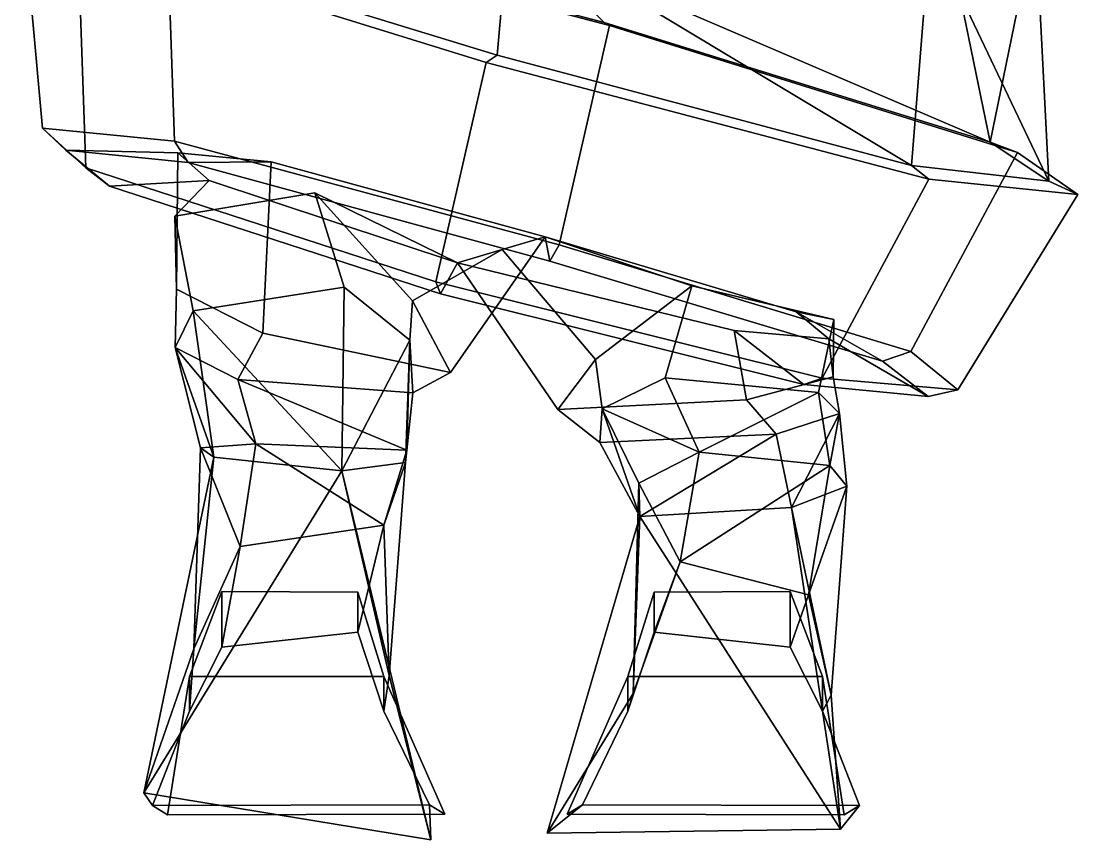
# Model space of a CAD drawing. Extents: x -126 to 174, y -159 to 361.
# Drawn here: x -119.4 to 136.7, y -159.1 to 39.5 of the extents above; entities that cross this region are included whole.
import ezdxf

# ---------------------------------------------------------------- set-up
doc = ezdxf.new("R2010")
doc.units = 0

msp = doc.modelspace()

# ---------------------------------------------------------------- linework, layer by layer
for points in [[(-84.178154, 66.635437, 92.889114), (-119.396149, 70.670868, 13.778049), (-114.178421, 13.493073, 9.338408), (-82.210762, 10.387238, 88.938087)], [(-114.178421, 13.493073, 9.338408), (-119.396149, 70.670868, 13.778049), (-105.691513, 60.177628, -80.193909), (-103.724129, 3.929428, -84.144928)], [(11.011448, -14.764008, 109.243729), (23.154224, 38.442734, 111.138847), (-84.178154, 66.635437, 92.889114), (-82.210762, 10.387238, 88.938087)], [(23.154224, 38.442734, 111.138847), (21.896595, 39.133835, 98.955231), (-79.08902, 65.78363, 83.706131), (-84.178154, 66.635437, 92.889114)], [(115.43335, 10.150589, 54.463985), (103.2911, 69.136536, 79.908432), (1.772482, 58.993088, 111.668129)], [(115.43335, 10.150589, 54.463985), (126.45504, 63.826111, -6.164611), (103.2911, 69.136536, 79.908432)], [(-79.08902, 65.78363, 83.706131), (21.896595, 39.133835, 98.955231), (1.772482, 58.993088, 111.668129)], [(-98.127388, 60.068756, -69.464691), (-1.17105, 63.159683, -106.605156), (-4.069558, 31.238052, -114.060112)], [(96.394981, 4.435699, -98.706833), (-4.069558, 31.238052, -114.060112), (-1.17105, 63.159683, -106.605156)], [(96.394981, 4.435699, -98.706833), (-1.17105, 63.159683, -106.605156), (100.916656, 61.104248, -74.14296)], [(129.624115, 0.662949, -23.577133), (100.916656, 61.104248, -74.14296), (126.45504, 63.826111, -6.164611)], [(115.43335, 10.150589, 54.463985), (129.624115, 0.662949, -23.577133), (126.45504, 63.826111, -6.164611)], [(-103.724129, 3.929428, -84.144928), (-105.691513, 60.177628, -80.193909), (-6.735532, 29.468826, -129.448959), (-18.892124, -23.740356, -131.341675)], [(-105.691513, 60.177628, -80.193909), (-98.127388, 60.068756, -69.464691), (-4.069558, 31.238052, -114.060112), (-6.735532, 29.468826, -129.448959)], [(115.43335, 10.150589, 54.463985), (1.772482, 58.993088, 111.668129), (21.896595, 39.133835, 98.955231)], [(129.624115, 0.662949, -23.577133), (96.394981, 4.435699, -98.706833), (100.916656, 61.104248, -74.14296)], [(11.011448, -14.764008, 109.243729), (96.250046, -40.652222, 62.110447), (122.077065, 7.64682, 61.883194), (23.154224, 38.442734, 111.138847)], [(23.154224, 38.442734, 111.138847), (122.077065, 7.64682, 61.883194), (115.43335, 10.150589, 54.463985), (21.896595, 39.133835, 98.955231)], [(100.563705, 1.189011, -111.199821), (-6.735532, 29.468826, -129.448959), (-4.069558, 31.238052, -114.060112), (96.394981, 4.435699, -98.706833)], [(74.736679, -47.110031, -110.972572), (-18.892124, -23.740356, -131.341675), (-6.735532, 29.468826, -129.448959), (100.563705, 1.189011, -111.199821)], [(-82.210762, 10.387238, 88.938087), (-114.178421, 13.493073, 9.338408), (-108.589142, 8.219849, 8.256971), (-78.933601, 5.167511, 79.706764)], [(-114.178421, 13.493073, 9.338408), (-103.724129, 3.929428, -84.144928), (-97.971977, -0.547363, -73.46405), (-108.589142, 8.219849, 8.256971)], [(11.011448, -14.764008, 109.243729), (-82.210762, 10.387238, 88.938087), (-78.933601, 5.167511, 79.706764), (8.697831, -18.699982, 96.895309)], [(-78.933601, 5.167511, 79.706764), (-108.589142, 8.219849, 8.256971), (-81.448395, 7.524368, 4.640829), (-58.822903, 5.366135, 61.537266)], [(-108.589142, 8.219849, 8.256971), (-97.971977, -0.547363, -73.46405), (-73.866676, 0.850342, -59.495541), (-81.448395, 7.524368, 4.640829)], [(136.697601, -2.571487, -24.719994), (129.624115, 0.662949, -23.577133), (115.43335, 10.150589, 54.463985), (122.077065, 7.64682, 61.883194)], [(-81.448395, 7.524368, 4.640829), (-73.866676, 0.850342, -59.495541), (-82.179993, -7.825912, -35.89922), (-81.721909, -25.55249, 1.535678)], [(-58.822903, 5.366135, 61.537266), (-81.448395, 7.524368, 4.640829), (-81.721909, -25.55249, 1.535678), (-60.811596, -36.179253, 33.39653)], [(8.697831, -18.699982, 96.895309), (-78.933601, 5.167511, 79.706764), (-58.822903, 5.366135, 61.537266), (7.619727, -12.789963, 76.172531)], [(7.619727, -12.789963, 76.172531), (-58.822903, 5.366135, 61.537266), (-60.811596, -36.179253, 33.39653), (-15.362845, -45.768349, 39.718353)], [(122.077065, 7.64682, 61.883194), (96.250046, -40.652222, 62.110447), (107.620239, -49.940933, -24.004122), (136.697601, -2.571487, -24.719994)], [(-103.724129, 3.929428, -84.144928), (-18.892124, -23.740356, -131.341675), (-17.765507, -26.643661, -116.012131), (-97.971977, -0.547363, -73.46405)], [(100.563705, 1.189011, -111.199821), (96.394981, 4.435699, -98.706833), (129.624115, 0.662949, -23.577133), (136.697601, -2.571487, -24.719994)], [(-97.971977, -0.547363, -73.46405), (-17.765507, -26.643661, -116.012131), (-13.628187, -19.168091, -94.774879), (-73.866676, 0.850342, -59.495541)], [(-73.866676, 0.850342, -59.495541), (-13.628187, -19.168091, -94.774879), (-48.237305, -2.147812, -66.890488), (-82.179993, -7.825912, -35.89922)], [(107.620239, -49.940933, -24.004122), (74.736679, -47.110031, -110.972572), (100.563705, 1.189011, -111.199821), (136.697601, -2.571487, -24.719994)], [(-77.687325, -30.740723, -24.069851), (-82.179993, -7.825912, -35.89922), (-48.237305, -2.147812, -66.890488), (-41.1152, -25.007629, -46.040382)], [(-25.205879, -37.885727, -26.740082), (-41.1152, -25.007629, -46.040382), (-48.237305, -2.147812, -66.890488), (-24.536541, -28.369576, -16.233635)], [(-13.628187, -19.168091, -94.774879), (-2.795543, -15.916382, -7.622199), (-24.536541, -28.369576, -16.233635), (-48.237305, -2.147812, -66.890488)], [(-82.078949, -39.670578, -5.960132), (-81.721909, -25.55249, 1.535678), (-82.179993, -7.825912, -35.89922), (-77.687325, -30.740723, -24.069851)], [(-2.795543, -15.916382, -7.622199), (7.619727, -12.789963, 76.172531), (-15.362845, -45.768349, 39.718353), (-24.536541, -28.369576, -16.233635)], [(19.767725, -42.596718, -5.597999), (43.177658, -24.67588, 50.710945), (7.619727, -12.789963, 76.172531), (-2.795543, -15.916382, -7.622199)], [(7.619727, -12.789963, 76.172531), (43.177658, -24.67588, 50.710945), (77.520882, -32.838295, 17.825695), (68.432564, -31.028694, 42.407215)], [(8.697831, -18.699982, 96.895309), (7.619727, -12.789963, 76.172531), (68.432564, -31.028694, 42.407215), (89.32473, -42.954063, 54.412842)], [(11.011448, -14.764008, 109.243729), (8.697831, -18.699982, 96.895309), (89.32473, -42.954063, 54.412842), (96.250046, -40.652222, 62.110447)], [(19.767725, -42.596718, -5.597999), (-2.795543, -15.916382, -7.622199), (-13.628187, -19.168091, -94.774879), (10.701366, -54.69281, -69.763542)], [(70.286354, -48.668938, -98.757973), (53.388786, -35.544479, -78.625587), (-13.628187, -19.168091, -94.774879), (-17.765507, -26.643661, -116.012131)], [(53.388786, -35.544479, -78.625587), (56.411293, -52.349297, -60.482719), (10.701366, -54.69281, -69.763542), (-13.628187, -19.168091, -94.774879)], [(-66.890572, -47.433243, 3.95797), (-60.811596, -36.179253, 33.39653), (-81.721909, -25.55249, 1.535678), (-82.078949, -39.670578, -5.960132)], [(-41.670685, -69.58004, -41.582851), (-77.687325, -30.740723, -24.069851), (-41.1152, -25.007629, -46.040382)], [(-41.670685, -69.58004, -41.582851), (-41.1152, -25.007629, -46.040382), (-25.205879, -37.885727, -26.740082)], [(74.736679, -47.110031, -110.972572), (70.286354, -48.668938, -98.757973), (-17.765507, -26.643661, -116.012131), (-18.892124, -23.740356, -131.341675)], [(36.644478, -47.055801, 18.542587), (43.177658, -24.67588, 50.710945), (19.767725, -42.596718, -5.597999), (21.405037, -54.56459, -4.052592)], [(36.644478, -47.055801, 18.542587), (73.830063, -50.543205, -3.663179), (77.520882, -32.838295, 17.825695), (43.177658, -24.67588, 50.710945)], [(-24.50482, -50.688416, -2.920657), (-25.205879, -37.885727, -26.740082), (-24.536541, -28.369576, -16.233635), (-15.362845, -45.768349, 39.718353)], [(-72.700897, -66.301231, -22.496553), (-82.078949, -39.670578, -5.960132), (-77.687325, -30.740723, -24.069851)], [(-72.700897, -66.301231, -22.496553), (-77.687325, -30.740723, -24.069851), (-41.670685, -69.58004, -41.582851)], [(68.432564, -31.028694, 42.407215), (77.520882, -32.838295, 17.825695), (77.42971, -46.788055, -22.60018), (76.34359, -37.603859, -19.079714)], [(89.32473, -42.954063, 54.412842), (68.432564, -31.028694, 42.407215), (76.34359, -37.603859, -19.079714), (100.456444, -51.566818, -23.168417)], [(73.830063, -50.543205, -3.663179), (78.95195, -55.648048, -23.120968), (77.42971, -46.788055, -22.60018), (77.520882, -32.838295, 17.825695)], [(76.34359, -37.603859, -19.079714), (77.42971, -46.788055, -22.60018), (56.411293, -52.349297, -60.482719), (53.388786, -35.544479, -78.625587)], [(100.456444, -51.566818, -23.168417), (76.34359, -37.603859, -19.079714), (53.388786, -35.544479, -78.625587), (70.286354, -48.668938, -98.757973)], [(-24.50482, -50.688416, -2.920657), (-15.362845, -45.768349, 39.718353), (-60.811596, -36.179253, 33.39653), (-66.890572, -47.433243, 3.95797)], [(-26.214363, -67.54969, -24.445637), (-41.670685, -69.58004, -41.582851), (-25.205879, -37.885727, -26.740082)], [(-25.948015, -64.568657, -2.724296), (-26.214363, -67.54969, -24.445637), (-25.205879, -37.885727, -26.740082)], [(-25.948015, -64.568657, -2.724296), (-25.205879, -37.885727, -26.740082), (-24.50482, -50.688416, -2.920657)], [(-62.481159, -63.043823, 2.761508), (-66.890572, -47.433243, 3.95797), (-82.078949, -39.670578, -5.960132)], [(-62.481159, -63.043823, 2.761508), (-82.078949, -39.670578, -5.960132), (-75.952286, -64.013412, -6.356457)], [(-75.952286, -64.013412, -6.356457), (-82.078949, -39.670578, -5.960132), (-72.700897, -66.301231, -22.496553)], [(96.250046, -40.652222, 62.110447), (89.32473, -42.954063, 54.412842), (100.456444, -51.566818, -23.168417), (107.620239, -49.940933, -24.004122)], [(21.405037, -54.56459, -4.052592), (19.767725, -42.596718, -5.597999), (10.701366, -54.69281, -69.763542), (20.866703, -62.686142, -32.710442)], [(-25.948015, -64.568657, -2.724296), (-24.50482, -50.688416, -2.920657), (-66.890572, -47.433243, 3.95797)], [(-25.948015, -64.568657, -2.724296), (-66.890572, -47.433243, 3.95797), (-62.481159, -63.043823, 2.761508)], [(44.89032, -65.066216, 33.164162), (36.644478, -47.055801, 18.542587), (21.405037, -54.56459, -4.052592)], [(44.89032, -65.066216, 33.164162), (73.830063, -50.543205, -3.663179), (36.644478, -47.055801, 18.542587)], [(78.95195, -55.648048, -23.120968), (63.574505, -60.702927, -36.97765), (56.411293, -52.349297, -60.482719), (77.42971, -46.788055, -22.60018)], [(107.620239, -49.940933, -24.004122), (100.456444, -51.566818, -23.168417), (70.286354, -48.668938, -98.757973), (74.736679, -47.110031, -110.972572)], [(44.89032, -65.066216, 33.164162), (76.609077, -68.286644, 13.611038), (73.830063, -50.543205, -3.663179)], [(76.609077, -68.286644, 13.611038), (78.95195, -55.648048, -23.120968), (73.830063, -50.543205, -3.663179)], [(63.574505, -60.702927, -36.97765), (20.866703, -62.686142, -32.710442), (10.701366, -54.69281, -69.763542), (56.411293, -52.349297, -60.482719)], [(30.529333, -80.680794, -13.570965), (21.405037, -54.56459, -4.052592), (20.866703, -62.686142, -32.710442)], [(44.89032, -65.066216, 33.164162), (21.405037, -54.56459, -4.052592), (30.333113, -72.601524, 12.790959)], [(30.333113, -72.601524, 12.790959), (21.405037, -54.56459, -4.052592), (30.529333, -80.680794, -13.570965)], [(67.274437, -78.436119, -16.766796), (63.574505, -60.702927, -36.97765), (78.95195, -55.648048, -23.120968)], [(80.733971, -73.319839, -3.956074), (67.274437, -78.436119, -16.766796), (78.95195, -55.648048, -23.120968)], [(76.609077, -68.286644, 13.611038), (80.733971, -73.319839, -3.956074), (78.95195, -55.648048, -23.120968)], [(30.529333, -80.680794, -13.570965), (20.866703, -62.686142, -32.710442), (63.574505, -60.702927, -36.97765)], [(67.274437, -78.436119, -16.766796), (30.529333, -80.680794, -13.570965), (63.574505, -60.702927, -36.97765)], [(-77.583237, -112.740028, -0.006124), (-66.325333, -87.894585, 3.557008), (-75.952286, -64.013412, -6.356457)], [(-77.583237, -112.740028, -0.006124), (-75.952286, -64.013412, -6.356457), (-72.700897, -66.301231, -22.496553)], [(-66.325333, -87.894585, 3.557008), (-62.481159, -63.043823, 2.761508), (-75.952286, -64.013412, -6.356457)], [(-66.325333, -87.894585, 3.557008), (-31.45895, -82.746506, 0.106514), (-62.481159, -63.043823, 2.761508)], [(-31.45895, -82.746506, 0.106514), (-25.948015, -64.568657, -2.724296), (-62.481159, -63.043823, 2.761508)], [(-89.639694, -147.695755, -9.418592), (-77.583237, -112.740028, -0.006124), (-72.700897, -66.301231, -22.496553)], [(-89.639694, -147.695755, -9.418592), (-72.700897, -66.301231, -22.496553), (-41.670685, -69.58004, -41.582851)], [(-31.45895, -82.746506, 0.106514), (-26.214363, -67.54969, -24.445637), (-25.948015, -64.568657, -2.724296)], [(40.28159, -91.632431, 20.947145), (44.89032, -65.066216, 33.164162), (30.333113, -72.601524, 12.790959)], [(40.28159, -91.632431, 20.947145), (76.609077, -68.286644, 13.611038), (44.89032, -65.066216, 33.164162)], [(-30.166325, -119.19455, -13.438329), (-41.670685, -69.58004, -41.582851), (-26.214363, -67.54969, -24.445637)], [(-30.166325, -119.19455, -13.438329), (-26.214363, -67.54969, -24.445637), (-31.45895, -82.746506, 0.106514)], [(71.422462, -99.639603, 3.770071), (76.609077, -68.286644, 13.611038), (40.28159, -91.632431, 20.947145)], [(71.422462, -99.639603, 3.770071), (80.733971, -73.319839, -3.956074), (76.609077, -68.286644, 13.611038)], [(-20.135626, -159.079575, -30.317705), (-89.639694, -147.695755, -9.418592), (-41.670685, -69.58004, -41.582851)], [(-20.135626, -159.079575, -30.317705), (-41.670685, -69.58004, -41.582851), (-30.166325, -119.19455, -13.438329)], [(28.913374, -123.603592, 0.553319), (40.28159, -91.632431, 20.947145), (30.333113, -72.601524, 12.790959)], [(28.913374, -123.603592, 0.553319), (30.333113, -72.601524, 12.790959), (30.529333, -80.680794, -13.570965)], [(76.879974, -123.967865, -11.993435), (67.274437, -78.436119, -16.766796), (80.733971, -73.319839, -3.956074)], [(76.879974, -123.967865, -11.993435), (80.733971, -73.319839, -3.956074), (71.422462, -99.639603, 3.770071)], [(79.154907, -156.490952, -35.725155), (30.529333, -80.680794, -13.570965), (67.274437, -78.436119, -16.766796)], [(79.154907, -156.490952, -35.725155), (67.274437, -78.436119, -16.766796), (76.879974, -123.967865, -11.993435)], [(8.061543, -157.474442, -18.84778), (28.913374, -123.603592, 0.553319), (30.529333, -80.680794, -13.570965)], [(8.061543, -157.474442, -18.84778), (30.529333, -80.680794, -13.570965), (79.154907, -156.490952, -35.725155)], [(-31.45895, -82.746506, 0.106514), (-66.325333, -87.894585, 3.557008), (-70.777412, -112.334427, 35.947453), (-37.787899, -108.736435, 35.947453)], [(-30.166325, -119.19455, -13.438329), (-31.45895, -82.746506, 0.106514), (-37.787899, -108.736435, 35.947453), (-31.473774, -127.827744, 43.725594)], [(-77.583237, -112.740028, -0.006124), (-78.613716, -127.827744, 43.725594), (-70.777412, -112.334427, 35.947453), (-66.325333, -87.894585, 3.557008)], [(28.913374, -123.603592, 0.553319), (27.673773, -127.827744, 43.725594), (33.987896, -108.736435, 35.947453), (40.28159, -91.632431, 20.947145)], [(40.28159, -91.632431, 20.947145), (33.987896, -108.736435, 35.947453), (66.977409, -112.334427, 35.947453), (71.422462, -99.639603, 3.770071)], [(-31.473774, -119.444244, 102.617195), (-37.787899, -98.998032, 87.801697), (-70.777412, -98.812729, 87.801697), (-78.613716, -119.444244, 102.617195)], [(-78.613716, -119.444244, 102.617195), (-70.777412, -98.812729, 87.801697), (-70.777412, -112.334427, 35.947453), (-78.613716, -127.827744, 43.725594)], [(-37.787899, -98.998032, 87.801697), (-37.787899, -108.736435, 35.947453), (-70.777412, -112.334427, 35.947453), (-70.777412, -98.812729, 87.801697)], [(-31.473774, -119.444244, 102.617195), (-31.473774, -127.827744, 43.725594), (-37.787899, -108.736435, 35.947453), (-37.787899, -98.998032, 87.801697)], [(27.673773, -119.444244, 102.617195), (74.813721, -119.444244, 102.617195), (66.977409, -98.812729, 87.801697), (33.987896, -98.998032, 87.801697)], [(27.673773, -119.444244, 102.617195), (33.987896, -98.998032, 87.801697), (33.987896, -108.736435, 35.947453), (27.673773, -127.827744, 43.725594)], [(33.987896, -98.998032, 87.801697), (66.977409, -98.812729, 87.801697), (66.977409, -112.334427, 35.947453), (33.987896, -108.736435, 35.947453)], [(74.813721, -119.444244, 102.617195), (74.813721, -127.827744, 43.725594), (66.977409, -112.334427, 35.947453), (66.977409, -98.812729, 87.801697)], [(76.879974, -123.967865, -11.993435), (71.422462, -99.639603, 3.770071), (66.977409, -112.334427, 35.947453), (74.813721, -127.827744, 43.725594)], [(-89.639694, -147.695755, -9.418592), (-87.594154, -150.723206, 36.317848), (-78.613716, -127.827744, 43.725594), (-77.583237, -112.740028, -0.006124)], [(-83.890282, -153.02951, 102.617195), (-78.613716, -119.444244, 102.617195), (-78.613716, -127.827744, 43.725594), (-87.594154, -150.723206, 36.317848)], [(-16.70689, -152.844193, 102.617195), (-31.473774, -119.444244, 102.617195), (-78.613716, -119.444244, 102.617195), (-83.890282, -153.02951, 102.617195)], [(-20.135626, -159.079575, -30.317705), (-30.166325, -119.19455, -13.438329), (-31.473774, -127.827744, 43.725594), (-20.410763, -150.61731, 32.613968)], [(-16.70689, -152.844193, 102.617195), (-20.410763, -150.61731, 32.613968), (-31.473774, -127.827744, 43.725594), (-31.473774, -119.444244, 102.617195)], [(12.906889, -152.844193, 102.617195), (80.090286, -153.02951, 102.617195), (74.813721, -119.444244, 102.617195), (27.673773, -119.444244, 102.617195)], [(12.906889, -152.844193, 102.617195), (27.673773, -119.444244, 102.617195), (27.673773, -127.827744, 43.725594), (16.610764, -150.61731, 32.613968)], [(80.090286, -153.02951, 102.617195), (83.794151, -150.723206, 36.317848), (74.813721, -127.827744, 43.725594), (74.813721, -119.444244, 102.617195)], [(8.061543, -157.474442, -18.84778), (16.610764, -150.61731, 32.613968), (27.673773, -127.827744, 43.725594), (28.913374, -123.603592, 0.553319)], [(79.154907, -156.490952, -35.725155), (76.879974, -123.967865, -11.993435), (74.813721, -127.827744, 43.725594), (83.794151, -150.723206, 36.317848)], [(-89.639694, -147.695755, -9.418592), (-20.135626, -159.079575, -30.317705), (-20.410763, -150.61731, 32.613968), (-87.594154, -150.723206, 36.317848)], [(-83.890282, -153.02951, 102.617195), (-87.594154, -150.723206, 36.317848), (-20.410763, -150.61731, 32.613968), (-16.70689, -152.844193, 102.617195)], [(79.154907, -156.490952, -35.725155), (83.794151, -150.723206, 36.317848), (16.610764, -150.61731, 32.613968), (8.061543, -157.474442, -18.84778)], [(80.090286, -153.02951, 102.617195), (12.906889, -152.844193, 102.617195), (16.610764, -150.61731, 32.613968), (83.794151, -150.723206, 36.317848)]]:
    msp.add_3dface(points)

doc.saveas('drawing.dxf')
